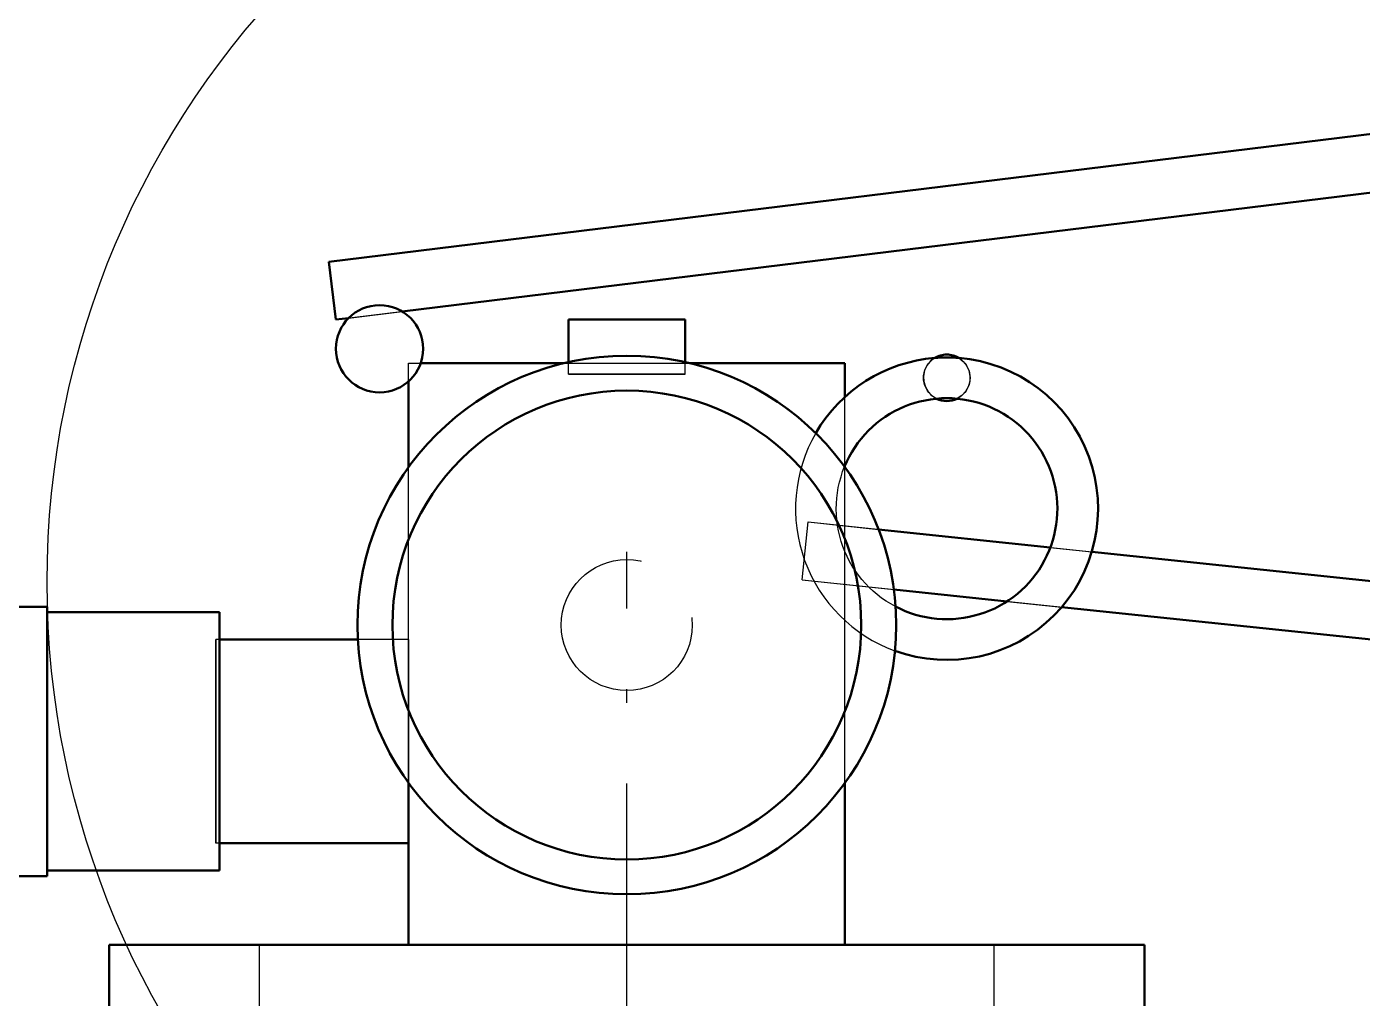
# Model space of a CAD drawing. Header units: millimetres. Extents: x 0 to 594, y 0 to 420.
# Drawn here: x 87.18 to 99.58, y 353.13 to 362.15 of the extents above; entities that cross this region are included whole.
import ezdxf

# ---------------------------------------------------------------- set-up
doc = ezdxf.new("R2010")
doc.units = ezdxf.units.MM
doc.linetypes.add('ISO02-TRAZOS', pattern=[3.75, 3, -0.75])
doc.linetypes.add('ISO04-TRAZO-PUNTO', pattern=[7.625, 6, -0.75, 0.125, -0.75])
for name, color, linetype, lineweight in [('01-VISIBLE', 7, 'CONTINUOUS', 50), ('02-OCULTA', 4, 'ISO02-TRAZOS', 25), ('03-EJE', 1, 'ISO04-TRAZO-PUNTO', 25), ('08-FINA', 5, 'CONTINUOUS', 25)]:
    doc.layers.add(name, color=color, linetype=linetype, lineweight=lineweight)

msp = doc.modelspace()

# ---------------------------------------------------------------- linework, layer by layer
at = {"layer": '01-VISIBLE'}
for p, q in [((89.984, 359.967), (105.691, 361.896)), ((90.666, 359.507), (105.757, 361.36)), ((90.05, 359.431), (89.984, 359.967)), ((90.05, 359.431), (90.167, 359.445)), ((92.21, 359.037), (92.21, 359.431)), ((93.29, 359.037), (93.29, 359.431)), ((91.265, 359.026), (92.163, 359.026)), ((93.337, 359.026), (94.235, 359.026)), ((94.775, 358.714), (94.775, 359.026)), ((90.725, 358.062), (90.725, 358.859)), ((94.775, 358.062), (94.775, 358.076)), ((95.087, 357.484), (96.681, 357.317)), ((97.066, 357.276), (104.26, 356.52)), ((95.228, 356.926), (96.279, 356.816)), ((87.37, 356.766), (78.25, 356.766)), ((88.97, 356.716), (87.37, 356.716)), ((96.786, 356.763), (104.203, 355.983)), ((90.254, 356.461), (88.97, 356.461)), ((90.725, 353.626), (90.725, 355.13)), ((94.775, 353.626), (94.775, 355.13)), ((90.725, 354.571), (88.97, 354.571)), ((88.97, 354.316), (87.37, 354.316)), ((87.37, 354.266), (78.25, 354.266)), ((87.945, 352.276), (87.945, 353.626)), ((97.555, 352.276), (97.555, 353.626))]:
    msp.add_line(p, q, dxfattribs=at)
for points in [[(92.21, 359.431), (92.261, 359.431), (92.313, 359.431), (92.364, 359.431), (92.416, 359.431), (92.467, 359.431), (92.519, 359.431), (92.57, 359.431), (92.621, 359.431), (92.673, 359.431), (92.724, 359.431), (92.776, 359.431), (92.827, 359.431), (92.879, 359.431), (92.93, 359.431), (92.981, 359.431), (93.033, 359.431), (93.084, 359.431), (93.136, 359.431), (93.187, 359.431), (93.239, 359.431), (93.29, 359.431)], [(90.837, 359.026), (90.89, 359.026), (90.944, 359.026), (90.997, 359.026), (91.051, 359.026), (91.104, 359.026), (91.158, 359.026), (91.211, 359.026), (91.265, 359.026)], [(94.775, 359.026), (94.721, 359.026), (94.667, 359.026), (94.613, 359.026), (94.559, 359.026), (94.505, 359.026), (94.451, 359.026), (94.397, 359.026), (94.343, 359.026), (94.289, 359.026), (94.235, 359.026)], [(94.771, 358.067), (94.792, 358.113), (94.814, 358.158), (94.839, 358.202), (94.866, 358.245), (94.895, 358.286), (94.926, 358.326), (94.959, 358.364), (94.994, 358.401), (95.03, 358.436), (95.068, 358.469), (95.108, 358.5), (95.149, 358.529), (95.192, 358.556), (95.236, 358.581), (95.281, 358.603), (95.327, 358.624), (95.374, 358.642), (95.422, 358.658), (95.47, 358.671), (95.52, 358.682), (95.569, 358.691), (95.619, 358.697), (95.67, 358.701), (95.72, 358.702)], [(95.72, 358.702), (95.77, 358.701), (95.82, 358.697), (95.87, 358.691), (95.92, 358.682), (95.969, 358.671), (96.017, 358.658), (96.065, 358.642), (96.112, 358.624), (96.158, 358.604), (96.203, 358.582), (96.246, 358.557), (96.289, 358.53), (96.33, 358.501), (96.37, 358.47), (96.408, 358.438), (96.444, 358.403), (96.479, 358.367), (96.512, 358.329), (96.543, 358.289), (96.572, 358.248), (96.599, 358.206), (96.624, 358.162), (96.646, 358.117), (96.667, 358.071), (96.685, 358.025), (96.701, 357.977), (96.714, 357.929), (96.726, 357.88), (96.734, 357.83), (96.741, 357.78), (96.745, 357.73), (96.746, 357.68), (96.745, 357.63), (96.741, 357.58), (96.735, 357.53), (96.727, 357.48), (96.716, 357.431), (96.703, 357.383), (96.688, 357.335), (96.67, 357.288), (96.65, 357.242), (96.627, 357.197), (96.603, 357.153), (96.576, 357.11), (96.547, 357.069), (96.517, 357.029), (96.484, 356.991), (96.45, 356.955), (96.413, 356.92), (96.375, 356.887), (96.336, 356.856), (96.295, 356.826), (96.253, 356.799), (96.209, 356.774), (96.165, 356.751), (96.119, 356.731), (96.072, 356.712), (96.024, 356.696), (95.976, 356.683), (95.927, 356.671), (95.878, 356.662), (95.828, 356.656), (95.778, 356.652), (95.728, 356.65), (95.677, 356.651), (95.627, 356.654), (95.577, 356.66), (95.528, 356.668), (95.479, 356.679), (95.43, 356.692), (95.382, 356.707), (95.335, 356.725), (95.289, 356.745), (95.244, 356.767)], [(87.37, 354.266), (87.37, 354.316), (87.37, 354.366), (87.37, 354.416), (87.37, 354.466), (87.37, 354.516), (87.37, 354.566), (87.37, 354.616), (87.37, 354.666), (87.37, 354.716), (87.37, 354.766), (87.37, 354.816), (87.37, 354.866), (87.37, 354.916), (87.37, 354.966), (87.37, 355.016), (87.37, 355.066), (87.37, 355.116), (87.37, 355.166), (87.37, 355.216), (87.37, 355.266), (87.37, 355.316), (87.37, 355.366), (87.37, 355.416), (87.37, 355.466), (87.37, 355.516), (87.37, 355.566), (87.37, 355.616), (87.37, 355.666), (87.37, 355.716), (87.37, 355.766), (87.37, 355.816), (87.37, 355.866), (87.37, 355.916), (87.37, 355.966), (87.37, 356.016), (87.37, 356.066), (87.37, 356.116), (87.37, 356.166), (87.37, 356.216), (87.37, 356.266), (87.37, 356.316), (87.37, 356.366), (87.37, 356.416), (87.37, 356.466), (87.37, 356.516), (87.37, 356.566), (87.37, 356.616), (87.37, 356.666), (87.37, 356.716), (87.37, 356.766)], [(88.97, 354.316), (88.97, 354.366), (88.97, 354.416), (88.97, 354.466), (88.97, 354.516), (88.97, 354.566), (88.97, 354.616), (88.97, 354.666), (88.97, 354.716), (88.97, 354.766), (88.97, 354.816), (88.97, 354.866), (88.97, 354.916), (88.97, 354.966), (88.97, 355.016), (88.97, 355.066), (88.97, 355.116), (88.97, 355.166), (88.97, 355.216), (88.97, 355.266), (88.97, 355.316), (88.97, 355.366), (88.97, 355.416), (88.97, 355.466), (88.97, 355.516), (88.97, 355.566), (88.97, 355.616), (88.97, 355.666), (88.97, 355.716), (88.97, 355.766), (88.97, 355.816), (88.97, 355.866), (88.97, 355.916), (88.97, 355.966), (88.97, 356.016), (88.97, 356.066), (88.97, 356.116), (88.97, 356.166), (88.97, 356.216), (88.97, 356.266), (88.97, 356.316), (88.97, 356.366), (88.97, 356.416), (88.97, 356.466), (88.97, 356.516), (88.97, 356.566), (88.97, 356.616), (88.97, 356.666), (88.97, 356.716)], [(87.945, 353.626), (87.995, 353.626), (88.045, 353.626), (88.095, 353.626), (88.145, 353.626), (88.195, 353.626), (88.245, 353.626), (88.295, 353.626), (88.345, 353.626), (88.395, 353.626), (88.446, 353.626), (88.496, 353.626), (88.546, 353.626), (88.596, 353.626), (88.646, 353.626), (88.696, 353.626), (88.746, 353.626), (88.796, 353.626), (88.846, 353.626), (88.896, 353.626), (88.946, 353.626), (88.996, 353.626), (89.046, 353.626), (89.096, 353.626), (89.146, 353.626), (89.196, 353.626), (89.246, 353.626), (89.296, 353.626), (89.346, 353.626), (89.397, 353.626), (89.447, 353.626), (89.497, 353.626), (89.547, 353.626), (89.597, 353.626), (89.647, 353.626), (89.697, 353.626), (89.747, 353.626), (89.797, 353.626), (89.847, 353.626), (89.897, 353.626), (89.947, 353.626), (89.997, 353.626), (90.047, 353.626), (90.097, 353.626), (90.147, 353.626), (90.197, 353.626), (90.247, 353.626), (90.297, 353.626), (90.347, 353.626), (90.398, 353.626), (90.448, 353.626), (90.498, 353.626), (90.548, 353.626), (90.598, 353.626), (90.648, 353.626), (90.698, 353.626), (90.748, 353.626), (90.798, 353.626), (90.848, 353.626), (90.898, 353.626), (90.948, 353.626), (90.998, 353.626), (91.048, 353.626), (91.098, 353.626), (91.148, 353.626), (91.198, 353.626), (91.248, 353.626), (91.298, 353.626), (91.349, 353.626), (91.399, 353.626), (91.449, 353.626), (91.499, 353.626), (91.549, 353.626), (91.599, 353.626), (91.649, 353.626), (91.699, 353.626), (91.749, 353.626), (91.799, 353.626), (91.849, 353.626), (91.899, 353.626), (91.949, 353.626), (91.999, 353.626), (92.049, 353.626), (92.099, 353.626), (92.149, 353.626), (92.199, 353.626), (92.249, 353.626), (92.3, 353.626), (92.35, 353.626), (92.4, 353.626), (92.45, 353.626), (92.5, 353.626), (92.55, 353.626), (92.6, 353.626), (92.65, 353.626), (92.7, 353.626), (92.75, 353.626), (92.8, 353.626), (92.85, 353.626), (92.9, 353.626), (92.95, 353.626), (93, 353.626), (93.05, 353.626), (93.1, 353.626), (93.15, 353.626), (93.2, 353.626), (93.251, 353.626), (93.301, 353.626), (93.351, 353.626), (93.401, 353.626), (93.451, 353.626), (93.501, 353.626), (93.551, 353.626), (93.601, 353.626), (93.651, 353.626), (93.701, 353.626), (93.751, 353.626), (93.801, 353.626), (93.851, 353.626), (93.901, 353.626), (93.951, 353.626), (94.001, 353.626), (94.051, 353.626), (94.101, 353.626), (94.151, 353.626), (94.202, 353.626), (94.252, 353.626), (94.302, 353.626), (94.352, 353.626), (94.402, 353.626), (94.452, 353.626), (94.502, 353.626), (94.552, 353.626), (94.602, 353.626), (94.652, 353.626), (94.702, 353.626), (94.752, 353.626), (94.802, 353.626), (94.852, 353.626), (94.902, 353.626), (94.952, 353.626), (95.002, 353.626), (95.052, 353.626), (95.102, 353.626), (95.153, 353.626), (95.203, 353.626), (95.253, 353.626), (95.303, 353.626), (95.353, 353.626), (95.403, 353.626), (95.453, 353.626), (95.503, 353.626), (95.553, 353.626), (95.603, 353.626), (95.653, 353.626), (95.703, 353.626), (95.753, 353.626), (95.803, 353.626), (95.853, 353.626), (95.903, 353.626), (95.953, 353.626), (96.003, 353.626), (96.053, 353.626), (96.103, 353.626), (96.154, 353.626), (96.204, 353.626), (96.254, 353.626), (96.304, 353.626), (96.354, 353.626), (96.404, 353.626), (96.454, 353.626), (96.504, 353.626), (96.554, 353.626), (96.604, 353.626), (96.654, 353.626), (96.704, 353.626), (96.754, 353.626), (96.804, 353.626), (96.854, 353.626), (96.904, 353.626), (96.954, 353.626), (97.004, 353.626), (97.054, 353.626), (97.105, 353.626), (97.155, 353.626), (97.205, 353.626), (97.255, 353.626), (97.305, 353.626), (97.355, 353.626), (97.405, 353.626), (97.455, 353.626), (97.505, 353.626), (97.555, 353.626)]]:
    msp.add_lwpolyline(points, dxfattribs=at)
for centre, radius in [((90.455, 359.161), 0.405), ((92.75, 356.596), 2.176)]:
    msp.add_circle(centre, radius, dxfattribs=at)
for centre, radius, start, end in [((92.75, 356.596), 2.5, 90, -90), ((92.75, 356.596), 2.5, -90, 90), ((95.72, 357.676), 1.404, 94.5886, 150.0202), ((95.72, 357.676), 1.404, -110.054, 85.4114), ((95.72, 358.891), 0.216, 90, 121.3322), ((95.72, 357.676), 1.404, 90, 94.5886), ((95.72, 358.891), 0.216, 58.6678, 90), ((95.72, 357.676), 1.404, 85.4114, 90), ((95.72, 357.676), 1.026, 90, 95.3682), ((95.72, 358.891), 0.216, -116.3843, -63.6157), ((95.72, 357.676), 1.026, 84.6318, 90)]:
    msp.add_arc(centre, radius, start, end, dxfattribs=at)
at = {"layer": '02-OCULTA'}
for p, q in [((89.984, 359.967), (105.691, 361.896)), ((90.05, 359.431), (105.757, 361.36)), ((90.05, 359.431), (89.984, 359.967)), ((90.167, 359.445), (90.666, 359.507)), ((90.725, 358.859), (90.725, 359.026)), ((90.725, 353.626), (90.725, 359.026)), ((91.265, 359.026), (94.235, 359.026)), ((92.163, 359.026), (93.337, 359.026)), ((92.21, 358.926), (92.21, 359.037)), ((93.29, 358.926), (93.29, 359.037)), ((94.775, 353.626), (94.775, 359.026)), ((94.775, 358.076), (94.775, 358.714)), ((90.725, 355.13), (90.725, 358.062)), ((94.775, 355.13), (94.775, 358.062)), ((94.377, 357.016), (94.434, 357.553)), ((94.377, 357.016), (94.434, 357.553)), ((94.434, 357.553), (95.087, 357.484)), ((94.434, 357.553), (104.26, 356.52)), ((96.681, 357.317), (97.066, 357.276)), ((94.377, 357.016), (95.228, 356.926)), ((94.377, 357.016), (104.203, 355.983)), ((96.279, 356.816), (96.786, 356.763)), ((88.97, 356.461), (88.935, 356.461)), ((90.725, 356.461), (90.254, 356.461)), ((88.97, 354.571), (88.935, 354.571)), ((89.34, 352.276), (89.34, 353.626)), ((91.265, 353.626), (94.235, 353.626)), ((91.265, 353.626), (94.235, 353.626)), ((96.16, 352.276), (96.16, 353.626))]:
    msp.add_line(p, q, dxfattribs=at)
for points in [[(93.29, 359.431), (93.239, 359.431), (93.187, 359.431), (93.136, 359.431), (93.084, 359.431), (93.033, 359.431), (92.981, 359.431), (92.93, 359.431), (92.879, 359.431), (92.827, 359.431), (92.776, 359.431), (92.724, 359.431), (92.673, 359.431), (92.621, 359.431), (92.57, 359.431), (92.519, 359.431), (92.467, 359.431), (92.416, 359.431), (92.364, 359.431), (92.313, 359.431), (92.261, 359.431), (92.21, 359.431)], [(90.725, 359.026), (90.744, 359.026), (90.762, 359.026), (90.781, 359.026), (90.8, 359.026), (90.818, 359.026), (90.837, 359.026)], [(90.725, 359.026), (90.779, 359.026), (90.833, 359.026), (90.887, 359.026), (90.941, 359.026), (90.995, 359.026), (91.049, 359.026), (91.103, 359.026), (91.157, 359.026), (91.211, 359.026), (91.265, 359.026)], [(94.775, 359.026), (94.721, 359.026), (94.667, 359.026), (94.613, 359.026), (94.559, 359.026), (94.505, 359.026), (94.451, 359.026), (94.397, 359.026), (94.343, 359.026), (94.289, 359.026), (94.235, 359.026)], [(95.608, 359.076), (95.567, 359.044), (95.536, 359.004), (95.514, 358.958), (95.505, 358.907), (95.507, 358.856), (95.521, 358.807), (95.546, 358.763), (95.581, 358.726), (95.624, 358.698)], [(95.832, 359.076), (95.873, 359.044), (95.904, 359.004), (95.926, 358.958), (95.935, 358.907), (95.933, 358.856), (95.919, 358.807), (95.894, 358.763), (95.859, 358.726), (95.816, 358.698)], [(93.29, 358.926), (93.239, 358.926), (93.187, 358.926), (93.136, 358.926), (93.084, 358.926), (93.033, 358.926), (92.981, 358.926), (92.93, 358.926), (92.879, 358.926), (92.827, 358.926), (92.776, 358.926), (92.724, 358.926), (92.673, 358.926), (92.621, 358.926), (92.57, 358.926), (92.519, 358.926), (92.467, 358.926), (92.416, 358.926), (92.364, 358.926), (92.313, 358.926), (92.261, 358.926), (92.21, 358.926)], [(92.21, 358.926), (92.261, 358.926), (92.313, 358.926), (92.364, 358.926), (92.416, 358.926), (92.467, 358.926), (92.519, 358.926), (92.57, 358.926), (92.621, 358.926), (92.673, 358.926), (92.724, 358.926), (92.776, 358.926), (92.827, 358.926), (92.879, 358.926), (92.93, 358.926), (92.981, 358.926), (93.033, 358.926), (93.084, 358.926), (93.136, 358.926), (93.187, 358.926), (93.239, 358.926), (93.29, 358.926)], [(95.244, 356.767), (95.2, 356.792), (95.157, 356.818), (95.115, 356.847), (95.075, 356.878), (95.037, 356.911), (95, 356.945), (94.965, 356.982), (94.931, 357.02), (94.9, 357.06), (94.871, 357.101), (94.843, 357.143), (94.818, 357.187), (94.795, 357.232), (94.774, 357.278), (94.756, 357.325), (94.74, 357.373), (94.726, 357.422), (94.715, 357.471), (94.706, 357.521), (94.699, 357.571), (94.695, 357.622), (94.694, 357.672), (94.695, 357.723), (94.699, 357.773), (94.705, 357.824), (94.713, 357.874), (94.724, 357.923), (94.738, 357.972), (94.753, 358.02), (94.771, 358.067)], [(87.37, 356.766), (87.37, 356.716), (87.37, 356.666), (87.37, 356.616), (87.37, 356.566), (87.37, 356.516), (87.37, 356.466), (87.37, 356.416), (87.37, 356.366), (87.37, 356.316), (87.37, 356.266), (87.37, 356.216), (87.37, 356.166), (87.37, 356.116), (87.37, 356.066), (87.37, 356.016), (87.37, 355.966), (87.37, 355.916), (87.37, 355.866), (87.37, 355.816), (87.37, 355.766), (87.37, 355.716), (87.37, 355.666), (87.37, 355.616), (87.37, 355.566), (87.37, 355.516), (87.37, 355.466), (87.37, 355.416), (87.37, 355.366), (87.37, 355.316), (87.37, 355.266), (87.37, 355.216), (87.37, 355.166), (87.37, 355.116), (87.37, 355.066), (87.37, 355.016), (87.37, 354.966), (87.37, 354.916), (87.37, 354.866), (87.37, 354.816), (87.37, 354.766), (87.37, 354.716), (87.37, 354.666), (87.37, 354.616), (87.37, 354.566), (87.37, 354.516), (87.37, 354.466), (87.37, 354.416), (87.37, 354.366), (87.37, 354.316), (87.37, 354.266)], [(87.37, 354.316), (87.37, 354.366), (87.37, 354.416), (87.37, 354.466), (87.37, 354.516), (87.37, 354.566), (87.37, 354.616), (87.37, 354.666), (87.37, 354.716), (87.37, 354.766), (87.37, 354.816), (87.37, 354.866), (87.37, 354.916), (87.37, 354.966), (87.37, 355.016), (87.37, 355.066), (87.37, 355.116), (87.37, 355.166), (87.37, 355.216), (87.37, 355.266), (87.37, 355.316), (87.37, 355.366), (87.37, 355.416), (87.37, 355.466), (87.37, 355.516), (87.37, 355.566), (87.37, 355.616), (87.37, 355.666), (87.37, 355.716), (87.37, 355.766), (87.37, 355.816), (87.37, 355.866), (87.37, 355.916), (87.37, 355.966), (87.37, 356.016), (87.37, 356.066), (87.37, 356.116), (87.37, 356.166), (87.37, 356.216), (87.37, 356.266), (87.37, 356.316), (87.37, 356.366), (87.37, 356.416), (87.37, 356.466), (87.37, 356.516), (87.37, 356.566), (87.37, 356.616), (87.37, 356.666), (87.37, 356.716)], [(87.37, 356.716), (87.37, 356.666), (87.37, 356.616), (87.37, 356.566), (87.37, 356.516), (87.37, 356.466), (87.37, 356.416), (87.37, 356.366), (87.37, 356.316), (87.37, 356.266), (87.37, 356.216), (87.37, 356.166), (87.37, 356.116), (87.37, 356.066), (87.37, 356.016), (87.37, 355.966), (87.37, 355.916), (87.37, 355.866), (87.37, 355.816), (87.37, 355.766), (87.37, 355.716), (87.37, 355.666), (87.37, 355.616), (87.37, 355.566), (87.37, 355.516), (87.37, 355.466), (87.37, 355.416), (87.37, 355.366), (87.37, 355.316), (87.37, 355.266), (87.37, 355.216), (87.37, 355.166), (87.37, 355.116), (87.37, 355.066), (87.37, 355.016), (87.37, 354.966), (87.37, 354.916), (87.37, 354.866), (87.37, 354.816), (87.37, 354.766), (87.37, 354.716), (87.37, 354.666), (87.37, 354.616), (87.37, 354.566), (87.37, 354.516), (87.37, 354.466), (87.37, 354.416), (87.37, 354.366), (87.37, 354.316)], [(88.97, 356.716), (88.97, 356.666), (88.97, 356.616), (88.97, 356.566), (88.97, 356.516), (88.97, 356.466), (88.97, 356.416), (88.97, 356.366), (88.97, 356.316), (88.97, 356.266), (88.97, 356.216), (88.97, 356.166), (88.97, 356.116), (88.97, 356.066), (88.97, 356.016), (88.97, 355.966), (88.97, 355.916), (88.97, 355.866), (88.97, 355.816), (88.97, 355.766), (88.97, 355.716), (88.97, 355.666), (88.97, 355.616), (88.97, 355.566), (88.97, 355.516), (88.97, 355.466), (88.97, 355.416), (88.97, 355.366), (88.97, 355.316), (88.97, 355.266), (88.97, 355.216), (88.97, 355.166), (88.97, 355.116), (88.97, 355.066), (88.97, 355.016), (88.97, 354.966), (88.97, 354.916), (88.97, 354.866), (88.97, 354.816), (88.97, 354.766), (88.97, 354.716), (88.97, 354.666), (88.97, 354.616), (88.97, 354.566), (88.97, 354.516), (88.97, 354.466), (88.97, 354.416), (88.97, 354.366), (88.97, 354.316)], [(88.935, 354.571), (88.935, 354.622), (88.935, 354.673), (88.935, 354.724), (88.935, 354.775), (88.935, 354.826), (88.935, 354.878), (88.935, 354.929), (88.935, 354.98), (88.935, 355.031), (88.935, 355.082), (88.935, 355.133), (88.935, 355.184), (88.935, 355.235), (88.935, 355.286), (88.935, 355.337), (88.935, 355.388), (88.935, 355.439), (88.935, 355.491), (88.935, 355.542), (88.935, 355.593), (88.935, 355.644), (88.935, 355.695), (88.935, 355.746), (88.935, 355.797), (88.935, 355.848), (88.935, 355.899), (88.935, 355.95), (88.935, 356.001), (88.935, 356.052), (88.935, 356.104), (88.935, 356.155), (88.935, 356.206), (88.935, 356.257), (88.935, 356.308), (88.935, 356.359), (88.935, 356.41), (88.935, 356.461)], [(88.935, 356.461), (88.935, 356.41), (88.935, 356.359), (88.935, 356.308), (88.935, 356.257), (88.935, 356.206), (88.935, 356.155), (88.935, 356.104), (88.935, 356.052), (88.935, 356.001), (88.935, 355.95), (88.935, 355.899), (88.935, 355.848), (88.935, 355.797), (88.935, 355.746), (88.935, 355.695), (88.935, 355.644), (88.935, 355.593), (88.935, 355.542), (88.935, 355.491), (88.935, 355.439), (88.935, 355.388), (88.935, 355.337), (88.935, 355.286), (88.935, 355.235), (88.935, 355.184), (88.935, 355.133), (88.935, 355.082), (88.935, 355.031), (88.935, 354.98), (88.935, 354.929), (88.935, 354.878), (88.935, 354.826), (88.935, 354.775), (88.935, 354.724), (88.935, 354.673), (88.935, 354.622), (88.935, 354.571)], [(90.725, 354.571), (90.725, 354.622), (90.725, 354.673), (90.725, 354.724), (90.725, 354.775), (90.725, 354.826), (90.725, 354.878), (90.725, 354.929), (90.725, 354.98), (90.725, 355.031), (90.725, 355.082), (90.725, 355.133), (90.725, 355.184), (90.725, 355.235), (90.725, 355.286), (90.725, 355.337), (90.725, 355.388), (90.725, 355.439), (90.725, 355.491), (90.725, 355.542), (90.725, 355.593), (90.725, 355.644), (90.725, 355.695), (90.725, 355.746), (90.725, 355.797), (90.725, 355.848), (90.725, 355.899), (90.725, 355.95), (90.725, 356.001), (90.725, 356.052), (90.725, 356.104), (90.725, 356.155), (90.725, 356.206), (90.725, 356.257), (90.725, 356.308), (90.725, 356.359), (90.725, 356.41), (90.725, 356.461)], [(90.725, 356.461), (90.725, 356.41), (90.725, 356.359), (90.725, 356.308), (90.725, 356.257), (90.725, 356.206), (90.725, 356.155), (90.725, 356.104), (90.725, 356.052), (90.725, 356.001), (90.725, 355.95), (90.725, 355.899), (90.725, 355.848), (90.725, 355.797), (90.725, 355.746), (90.725, 355.695), (90.725, 355.644), (90.725, 355.593), (90.725, 355.542), (90.725, 355.491), (90.725, 355.439), (90.725, 355.388), (90.725, 355.337), (90.725, 355.286), (90.725, 355.235), (90.725, 355.184), (90.725, 355.133), (90.725, 355.082), (90.725, 355.031), (90.725, 354.98), (90.725, 354.929), (90.725, 354.878), (90.725, 354.826), (90.725, 354.775), (90.725, 354.724), (90.725, 354.673), (90.725, 354.622), (90.725, 354.571)], [(97.555, 353.626), (97.505, 353.626), (97.455, 353.626), (97.405, 353.626), (97.355, 353.626), (97.305, 353.626), (97.255, 353.626), (97.205, 353.626), (97.155, 353.626), (97.105, 353.626), (97.054, 353.626), (97.004, 353.626), (96.954, 353.626), (96.904, 353.626), (96.854, 353.626), (96.804, 353.626), (96.754, 353.626), (96.704, 353.626), (96.654, 353.626), (96.604, 353.626), (96.554, 353.626), (96.504, 353.626), (96.454, 353.626), (96.404, 353.626), (96.354, 353.626), (96.304, 353.626), (96.254, 353.626), (96.204, 353.626), (96.154, 353.626), (96.103, 353.626), (96.053, 353.626), (96.003, 353.626), (95.953, 353.626), (95.903, 353.626), (95.853, 353.626), (95.803, 353.626), (95.753, 353.626), (95.703, 353.626), (95.653, 353.626), (95.603, 353.626), (95.553, 353.626), (95.503, 353.626), (95.453, 353.626), (95.403, 353.626), (95.353, 353.626), (95.303, 353.626), (95.253, 353.626), (95.203, 353.626), (95.153, 353.626), (95.102, 353.626), (95.052, 353.626), (95.002, 353.626), (94.952, 353.626), (94.902, 353.626), (94.852, 353.626), (94.802, 353.626), (94.752, 353.626), (94.702, 353.626), (94.652, 353.626), (94.602, 353.626), (94.552, 353.626), (94.502, 353.626), (94.452, 353.626), (94.402, 353.626), (94.352, 353.626), (94.302, 353.626), (94.252, 353.626), (94.202, 353.626), (94.151, 353.626), (94.101, 353.626), (94.051, 353.626), (94.001, 353.626), (93.951, 353.626), (93.901, 353.626), (93.851, 353.626), (93.801, 353.626), (93.751, 353.626), (93.701, 353.626), (93.651, 353.626), (93.601, 353.626), (93.551, 353.626), (93.501, 353.626), (93.451, 353.626), (93.401, 353.626), (93.351, 353.626), (93.301, 353.626), (93.251, 353.626), (93.2, 353.626), (93.15, 353.626), (93.1, 353.626), (93.05, 353.626), (93, 353.626), (92.95, 353.626), (92.9, 353.626), (92.85, 353.626), (92.8, 353.626), (92.75, 353.626), (92.7, 353.626), (92.65, 353.626), (92.6, 353.626), (92.55, 353.626), (92.5, 353.626), (92.45, 353.626), (92.4, 353.626), (92.35, 353.626), (92.3, 353.626), (92.249, 353.626), (92.199, 353.626), (92.149, 353.626), (92.099, 353.626), (92.049, 353.626), (91.999, 353.626), (91.949, 353.626), (91.899, 353.626), (91.849, 353.626), (91.799, 353.626), (91.749, 353.626), (91.699, 353.626), (91.649, 353.626), (91.599, 353.626), (91.549, 353.626), (91.499, 353.626), (91.449, 353.626), (91.399, 353.626), (91.349, 353.626), (91.298, 353.626), (91.248, 353.626), (91.198, 353.626), (91.148, 353.626), (91.098, 353.626), (91.048, 353.626), (90.998, 353.626), (90.948, 353.626), (90.898, 353.626), (90.848, 353.626), (90.798, 353.626), (90.748, 353.626), (90.698, 353.626), (90.648, 353.626), (90.598, 353.626), (90.548, 353.626), (90.498, 353.626), (90.448, 353.626), (90.398, 353.626), (90.347, 353.626), (90.297, 353.626), (90.247, 353.626), (90.197, 353.626), (90.147, 353.626), (90.097, 353.626), (90.047, 353.626), (89.997, 353.626), (89.947, 353.626), (89.897, 353.626), (89.847, 353.626), (89.797, 353.626), (89.747, 353.626), (89.697, 353.626), (89.647, 353.626), (89.597, 353.626), (89.547, 353.626), (89.497, 353.626), (89.447, 353.626), (89.397, 353.626), (89.346, 353.626), (89.296, 353.626), (89.246, 353.626), (89.196, 353.626), (89.146, 353.626), (89.096, 353.626), (89.046, 353.626), (88.996, 353.626), (88.946, 353.626), (88.896, 353.626), (88.846, 353.626), (88.796, 353.626), (88.746, 353.626), (88.696, 353.626), (88.646, 353.626), (88.596, 353.626), (88.546, 353.626), (88.496, 353.626), (88.446, 353.626), (88.395, 353.626), (88.345, 353.626), (88.295, 353.626), (88.245, 353.626), (88.195, 353.626), (88.145, 353.626), (88.095, 353.626), (88.045, 353.626), (87.995, 353.626), (87.945, 353.626)], [(96.16, 353.626), (96.11, 353.626), (96.06, 353.626), (96.01, 353.626), (95.959, 353.626), (95.909, 353.626), (95.859, 353.626), (95.809, 353.626), (95.759, 353.626), (95.709, 353.626), (95.659, 353.626), (95.608, 353.626), (95.558, 353.626), (95.508, 353.626), (95.458, 353.626), (95.408, 353.626), (95.358, 353.626), (95.308, 353.626), (95.257, 353.626), (95.207, 353.626), (95.157, 353.626), (95.107, 353.626), (95.057, 353.626), (95.007, 353.626), (94.956, 353.626), (94.906, 353.626), (94.856, 353.626), (94.806, 353.626), (94.756, 353.626), (94.706, 353.626), (94.656, 353.626), (94.605, 353.626), (94.555, 353.626), (94.505, 353.626), (94.455, 353.626), (94.405, 353.626), (94.355, 353.626), (94.305, 353.626), (94.254, 353.626), (94.204, 353.626), (94.154, 353.626), (94.104, 353.626), (94.054, 353.626), (94.004, 353.626), (93.954, 353.626), (93.903, 353.626), (93.853, 353.626), (93.803, 353.626), (93.753, 353.626), (93.703, 353.626), (93.653, 353.626), (93.603, 353.626), (93.552, 353.626), (93.502, 353.626), (93.452, 353.626), (93.402, 353.626), (93.352, 353.626), (93.302, 353.626), (93.251, 353.626), (93.201, 353.626), (93.151, 353.626), (93.101, 353.626), (93.051, 353.626), (93.001, 353.626), (92.951, 353.626), (92.9, 353.626), (92.85, 353.626), (92.8, 353.626), (92.75, 353.626), (92.7, 353.626), (92.65, 353.626), (92.6, 353.626), (92.549, 353.626), (92.499, 353.626), (92.449, 353.626), (92.399, 353.626), (92.349, 353.626), (92.299, 353.626), (92.249, 353.626), (92.198, 353.626), (92.148, 353.626), (92.098, 353.626), (92.048, 353.626), (91.998, 353.626), (91.948, 353.626), (91.897, 353.626), (91.847, 353.626), (91.797, 353.626), (91.747, 353.626), (91.697, 353.626), (91.647, 353.626), (91.597, 353.626), (91.546, 353.626), (91.496, 353.626), (91.446, 353.626), (91.396, 353.626), (91.346, 353.626), (91.296, 353.626), (91.246, 353.626), (91.195, 353.626), (91.145, 353.626), (91.095, 353.626), (91.045, 353.626), (90.995, 353.626), (90.945, 353.626), (90.895, 353.626), (90.844, 353.626), (90.794, 353.626), (90.744, 353.626), (90.694, 353.626), (90.644, 353.626), (90.594, 353.626), (90.544, 353.626), (90.493, 353.626), (90.443, 353.626), (90.393, 353.626), (90.343, 353.626), (90.293, 353.626), (90.243, 353.626), (90.192, 353.626), (90.142, 353.626), (90.092, 353.626), (90.042, 353.626), (89.992, 353.626), (89.942, 353.626), (89.892, 353.626), (89.841, 353.626), (89.791, 353.626), (89.741, 353.626), (89.691, 353.626), (89.641, 353.626), (89.591, 353.626), (89.541, 353.626), (89.49, 353.626), (89.44, 353.626), (89.39, 353.626), (89.34, 353.626)], [(89.34, 353.626), (89.39, 353.626), (89.44, 353.626), (89.49, 353.626), (89.541, 353.626), (89.591, 353.626), (89.641, 353.626), (89.691, 353.626), (89.741, 353.626), (89.791, 353.626), (89.841, 353.626), (89.892, 353.626), (89.942, 353.626), (89.992, 353.626), (90.042, 353.626), (90.092, 353.626), (90.142, 353.626), (90.192, 353.626), (90.243, 353.626), (90.293, 353.626), (90.343, 353.626), (90.393, 353.626), (90.443, 353.626), (90.493, 353.626), (90.544, 353.626), (90.594, 353.626), (90.644, 353.626), (90.694, 353.626), (90.744, 353.626), (90.794, 353.626), (90.844, 353.626), (90.895, 353.626), (90.945, 353.626), (90.995, 353.626), (91.045, 353.626), (91.095, 353.626), (91.145, 353.626), (91.195, 353.626), (91.246, 353.626), (91.296, 353.626), (91.346, 353.626), (91.396, 353.626), (91.446, 353.626), (91.496, 353.626), (91.546, 353.626), (91.597, 353.626), (91.647, 353.626), (91.697, 353.626), (91.747, 353.626), (91.797, 353.626), (91.847, 353.626), (91.897, 353.626), (91.948, 353.626), (91.998, 353.626), (92.048, 353.626), (92.098, 353.626), (92.148, 353.626), (92.198, 353.626), (92.249, 353.626), (92.299, 353.626), (92.349, 353.626), (92.399, 353.626), (92.449, 353.626), (92.499, 353.626), (92.549, 353.626), (92.6, 353.626), (92.65, 353.626), (92.7, 353.626), (92.75, 353.626), (92.8, 353.626), (92.85, 353.626), (92.9, 353.626), (92.951, 353.626), (93.001, 353.626), (93.051, 353.626), (93.101, 353.626), (93.151, 353.626), (93.201, 353.626), (93.251, 353.626), (93.302, 353.626), (93.352, 353.626), (93.402, 353.626), (93.452, 353.626), (93.502, 353.626), (93.552, 353.626), (93.603, 353.626), (93.653, 353.626), (93.703, 353.626), (93.753, 353.626), (93.803, 353.626), (93.853, 353.626), (93.903, 353.626), (93.954, 353.626), (94.004, 353.626), (94.054, 353.626), (94.104, 353.626), (94.154, 353.626), (94.204, 353.626), (94.254, 353.626), (94.305, 353.626), (94.355, 353.626), (94.405, 353.626), (94.455, 353.626), (94.505, 353.626), (94.555, 353.626), (94.605, 353.626), (94.656, 353.626), (94.706, 353.626), (94.756, 353.626), (94.806, 353.626), (94.856, 353.626), (94.906, 353.626), (94.956, 353.626), (95.007, 353.626), (95.057, 353.626), (95.107, 353.626), (95.157, 353.626), (95.207, 353.626), (95.257, 353.626), (95.308, 353.626), (95.358, 353.626), (95.408, 353.626), (95.458, 353.626), (95.508, 353.626), (95.558, 353.626), (95.608, 353.626), (95.659, 353.626), (95.709, 353.626), (95.759, 353.626), (95.809, 353.626), (95.859, 353.626), (95.909, 353.626), (95.959, 353.626), (96.01, 353.626), (96.06, 353.626), (96.11, 353.626), (96.16, 353.626)], [(90.725, 353.626), (90.779, 353.626), (90.833, 353.626), (90.887, 353.626), (90.941, 353.626), (90.995, 353.626), (91.049, 353.626), (91.103, 353.626), (91.157, 353.626), (91.211, 353.626), (91.265, 353.626)], [(90.725, 353.626), (90.779, 353.626), (90.833, 353.626), (90.887, 353.626), (90.941, 353.626), (90.995, 353.626), (91.049, 353.626), (91.103, 353.626), (91.157, 353.626), (91.211, 353.626), (91.265, 353.626)], [(94.775, 353.626), (94.721, 353.626), (94.667, 353.626), (94.613, 353.626), (94.559, 353.626), (94.505, 353.626), (94.451, 353.626), (94.397, 353.626), (94.343, 353.626), (94.289, 353.626), (94.235, 353.626)], [(94.775, 353.626), (94.721, 353.626), (94.667, 353.626), (94.613, 353.626), (94.559, 353.626), (94.505, 353.626), (94.451, 353.626), (94.397, 353.626), (94.343, 353.626), (94.289, 353.626), (94.235, 353.626)]]:
    msp.add_lwpolyline(points, dxfattribs=at)
for centre, radius in [((90.455, 359.161), 0.405), ((92.75, 356.596), 2.5), ((95.72, 358.891), 0.216), ((92.75, 356.596), 0.608), ((92.75, 356.596), 0.608)]:
    msp.add_circle(centre, radius, dxfattribs=at)
msp.add_arc((95.72, 357.676), 1.404, 150.0202, -110.054, dxfattribs=at)
at = {"layer": '03-EJE'}
msp.add_line((92.75, 250), (92.75, 357.276), dxfattribs=at)
at = {"layer": '08-FINA'}
msp.add_circle((95.422, 356.995), 8.053, dxfattribs=at)

doc.saveas('drawing.dxf')
